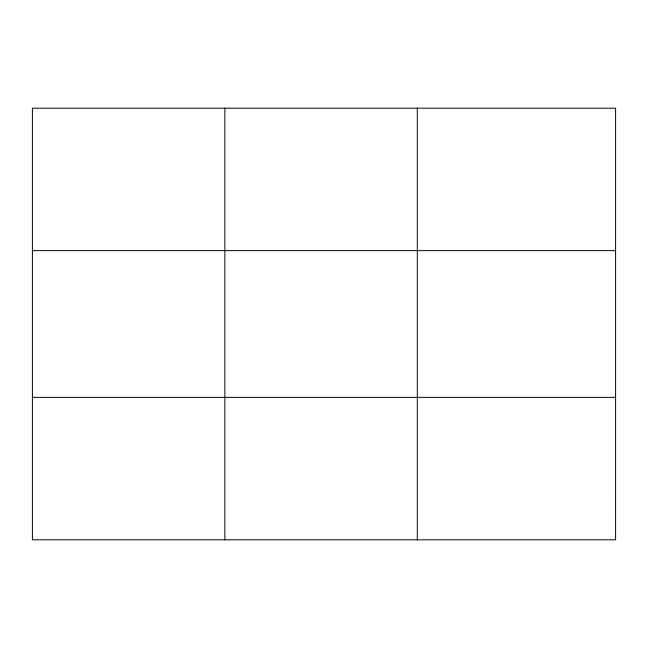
<?xml version="1.0" encoding="UTF-8"?>
<svg xmlns="http://www.w3.org/2000/svg" width="648" height="648" viewBox="0 0 648 648"><rect width="100%" height="100%" fill="white"/><g stroke="black" fill="none" stroke-linecap="round" stroke-linejoin="round"><path stroke-width="0.97" d="M224.856 539.816L224.856 108.184M417.312 539.816L417.312 108.184M32.4 250.622L615.6 250.622M32.4 397.378L615.6 397.378M615.6 504.209L615.6 539.816L32.4 539.816L32.4 108.184L615.6 108.184L615.6 504.209"/></g></svg>
